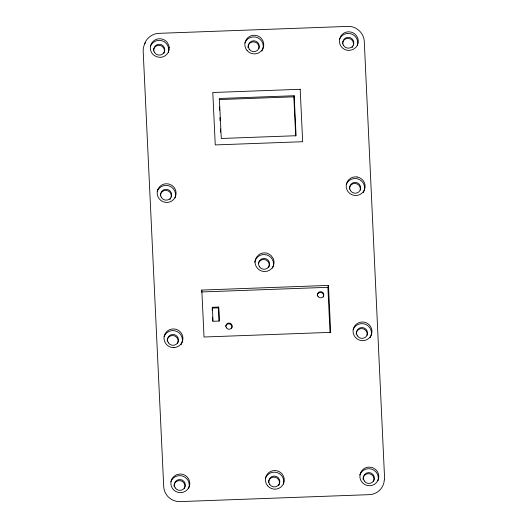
<?xml version="1.0" encoding="UTF-8"?>
<svg xmlns="http://www.w3.org/2000/svg" width="528" height="528" viewBox="0 0 528 528"><rect width="100%" height="100%" fill="white"/><g stroke="black" fill="none" stroke-linecap="round" stroke-linejoin="round"><path stroke-width="0.79" d="M384.655 479.833L364.28 41.514C364.023 33.099 356.314 25.945 347.886 26.4L158.855 33.343C152.618 33.574 146.817 37.765 144.646 43.619M201.419 291.337L201.815 290.063L328.475 285.41L330.686 332.356L204.026 337.009L201.815 290.063M212.23 310.576L212.362 307.289L218.665 307.058L219.325 321.05L213.022 321.281L212.362 307.289M219.034 321.044L218.665 307.058M295.693 136L293.845 96.835L294.182 95.74L219.384 98.492L221.272 138.475L296.069 135.722L294.182 95.74M330.026 332.62L327.888 287.318L328.475 285.41M278.619 485.529L278.903 485.126A5.531 5.438 17.1 0 0 275.174 477.272A5.531 5.438 17.1 0 0 268.481 482.783M219.047 99.581L293.845 96.835M201.227 291.971L327.888 287.318M212.111 308.108L218.414 307.877M219.391 106.92L219.549 110.187M219.892 117.533L220.051 120.793M220.433 128.957L220.585 132.218M212.54 317.163L212.731 321.275M173.963 486.255A5.531 5.438 17.1 0 1 180.655 480.744A5.531 5.438 17.1 0 1 184.378 488.598M363.007 479.312A5.531 5.438 17.1 0 1 369.699 473.801A5.531 5.438 17.1 0 1 373.421 481.655M167.119 341.187A5.531 5.438 17.1 0 1 173.811 335.676A5.531 5.438 17.1 0 1 177.533 343.53M356.162 334.244A5.531 5.438 17.1 0 1 362.142 328.621A5.531 5.438 17.1 0 1 367.072 335.254M170.689 198.363A5.531 5.438 17.1 0 1 169.864 199.525M160.268 196.02A5.531 5.438 17.1 0 1 166.247 190.397A5.531 5.438 17.1 0 1 171.178 197.03M349.318 189.11A5.531 5.438 17.1 0 1 355.298 183.487A5.531 5.438 17.1 0 1 360.228 190.12M153.43 50.978A5.531 5.438 17.1 0 1 160.123 45.467A5.531 5.438 17.1 0 1 163.845 53.321M247.955 47.507A5.531 5.438 17.1 0 1 248.563 44.761L249.388 43.6A5.531 5.438 17.1 0 1 257.182 43.316L258.113 44.411A5.531 5.438 17.1 0 1 258.859 48.517M352.895 46.378A5.531 5.438 17.1 0 1 352.07 47.54M342.474 44.035A5.531 5.438 17.1 0 1 348.454 38.412A5.531 5.438 17.1 0 1 353.384 45.045M258.337 263.729A5.531 5.438 17.1 0 1 265.604 259.842A5.531 5.438 17.1 0 1 268.633 267.491M150.374 46.438A9.478 9.319 17.1 0 1 162.195 40.834A9.478 9.319 17.1 0 1 168.373 52.358M244.9 42.966A9.478 9.319 17.1 0 1 257.869 37.825A9.478 9.319 17.1 0 1 261.908 51.11M339.425 39.494A9.478 9.319 17.1 0 1 351.245 33.891A9.478 9.319 17.1 0 1 357.416 45.415M157.219 191.479A9.478 9.319 17.1 0 1 169.33 185.975A9.478 9.319 17.1 0 1 175.019 197.974M254.707 262.376A9.478 9.319 17.1 0 1 266.983 255.004A9.478 9.319 17.1 0 1 272.474 268.217M346.269 184.569A9.478 9.319 17.1 0 1 359.238 179.428A9.478 9.319 17.1 0 1 363.271 192.707M164.063 336.646A9.478 9.319 17.1 0 1 177.032 331.505A9.478 9.319 17.1 0 1 181.071 344.784M353.113 329.703A9.478 9.319 17.1 0 1 366.082 324.562A9.478 9.319 17.1 0 1 370.115 337.841M170.907 481.714A9.478 9.319 17.1 0 1 182.728 476.111A9.478 9.319 17.1 0 1 188.899 487.634M265.432 478.243A9.478 9.319 17.1 0 1 277.253 472.639A9.478 9.319 17.1 0 1 283.424 484.163M359.957 474.771A9.478 9.319 17.1 0 1 371.778 469.168A9.478 9.319 17.1 0 1 377.949 480.691M384.272 480.058A15.794 15.536 17.1 0 1 369.257 494.657L180.206 501.6A15.794 15.536 17.1 0 1 163.72 486.631L143.187 51.355A15.794 15.536 17.1 0 1 145.438 42.623M225.7 326.264A3.161 3.109 17.1 0 1 229.852 324.04A3.161 3.109 17.1 0 1 231.581 328.416M317.262 295.68A3.161 3.109 17.1 0 1 321.083 292.532A3.161 3.109 17.1 0 1 323.215 297.02M169.231 47.705L169.138 49.533A9.478 9.319 17.1 0 1 160.222 57.38L156.572 56.8L153.41 54.892A9.478 9.319 17.1 0 1 153.443 41.059A9.478 9.319 17.1 0 1 167.396 42.583L168.967 45.89L169.231 47.705M339.471 39.626L339.643 43.27A9.478 9.319 17.1 0 0 349.265 50.437L352.849 49.592L355.826 47.461A9.478 9.319 17.1 0 0 354.486 33.68A9.478 9.319 17.1 0 0 340.725 36.214L339.471 39.626M360.004 474.91L359.905 476.731A9.478 9.319 17.1 0 0 361.746 481.859L362.987 483.226A9.478 9.319 17.1 0 0 376.352 482.737A9.478 9.319 17.1 0 0 375.731 469.544L372.57 467.636L368.92 467.062A9.478 9.319 17.1 0 0 360.004 474.91M157.72 189.842L157.265 191.611A9.478 9.319 17.1 0 0 165.211 202.31L167.059 202.422A9.478 9.319 17.1 0 0 172.24 200.653L173.62 199.445A9.478 9.319 17.1 0 0 166.181 183.764L164.347 184.015A9.478 9.319 17.1 0 0 157.72 189.842M256.469 257.327L255.671 258.971A9.478 9.319 17.1 0 0 256.007 266.112L256.958 267.689A9.478 9.319 17.1 0 0 272.672 267.115L273.471 265.465A9.478 9.319 17.1 0 0 273.134 258.331L270.943 255.38L267.782 253.466A9.478 9.319 17.1 0 0 260.548 253.737L258.951 254.654L256.469 257.327M371.415 334.561L370.623 336.211A9.478 9.319 17.1 0 1 364.795 340.395L362.954 340.639A9.478 9.319 17.1 0 1 354.413 326.423L355.522 324.964A9.478 9.319 17.1 0 1 371.415 334.561M188.417 488.222L187.308 489.68A9.478 9.319 17.1 0 1 173.936 490.169A9.478 9.319 17.1 0 1 173.316 476.982L176.286 474.844L179.87 473.999A9.478 9.319 17.1 0 1 189.499 481.166L189.763 482.981A9.478 9.319 17.1 0 1 188.417 488.222M300.188 89.291L212.791 92.506L215.259 144.923L302.663 141.715L300.188 89.291M357.086 176.966L355.232 176.854A9.478 9.319 17.1 0 0 349.298 193.024L350.783 194.126A9.478 9.319 17.1 0 0 364.571 189.427A9.478 9.319 17.1 0 0 357.086 176.966M173.91 347.582L172.055 347.47A9.478 9.319 17.1 0 1 165.851 343.728L164.908 342.151A9.478 9.319 17.1 0 1 179.843 331.419L181.084 332.785A9.478 9.319 17.1 0 1 173.91 347.582M175.164 487.859A5.531 5.438 17.1 0 0 184.714 487.509A5.531 5.438 17.1 0 0 179.553 479.523A5.531 5.438 17.1 0 0 175.164 487.859M269.689 484.387A5.531 5.438 17.1 0 0 279.239 484.037A5.531 5.438 17.1 0 0 274.078 476.051A5.531 5.438 17.1 0 0 269.689 484.387M364.208 480.916A5.531 5.438 17.1 0 0 373.758 480.566A5.531 5.438 17.1 0 0 368.597 472.58A5.531 5.438 17.1 0 0 364.208 480.916M343.675 45.639A5.531 5.438 17.1 0 0 353.225 45.289A5.531 5.438 17.1 0 0 348.071 37.303A5.531 5.438 17.1 0 0 343.675 45.639M357.364 335.848A5.531 5.438 17.1 0 0 366.914 335.498A5.531 5.438 17.1 0 0 361.759 327.512A5.531 5.438 17.1 0 0 357.364 335.848M168.32 342.791A5.531 5.438 17.1 0 0 177.87 342.434A5.531 5.438 17.1 0 0 172.709 334.448A5.531 5.438 17.1 0 0 168.32 342.791M161.469 197.624A5.531 5.438 17.1 0 0 171.026 197.274A5.531 5.438 17.1 0 0 165.865 189.288A5.531 5.438 17.1 0 0 161.469 197.624M259.42 266.752A5.531 5.438 17.1 0 0 268.97 266.396A5.531 5.438 17.1 0 0 263.809 258.41A5.531 5.438 17.1 0 0 259.42 266.752M350.519 190.714A5.531 5.438 17.1 0 0 360.07 190.364A5.531 5.438 17.1 0 0 354.908 182.378A5.531 5.438 17.1 0 0 350.519 190.714M249.157 49.111A5.531 5.438 17.1 0 0 258.707 48.761A5.531 5.438 17.1 0 0 253.546 40.775A5.531 5.438 17.1 0 0 249.157 49.111M154.631 52.582A5.531 5.438 17.1 0 0 164.182 52.232A5.531 5.438 17.1 0 0 159.02 44.246A5.531 5.438 17.1 0 0 154.631 52.582M247.071 50.536A9.478 9.319 17.1 0 0 263.208 47.83A9.478 9.319 17.1 0 0 252.635 35.376A9.478 9.319 17.1 0 0 247.071 50.536M267.604 485.813A9.478 9.319 17.1 0 0 283.734 483.107A9.478 9.319 17.1 0 0 273.167 470.653A9.478 9.319 17.1 0 0 267.604 485.813M318.008 296.399A3.161 3.109 17.1 0 0 323.466 296.201A3.161 3.109 17.1 0 0 320.516 291.641A3.161 3.109 17.1 0 0 318.008 296.399M226.38 327.796A3.161 3.109 17.1 0 0 231.838 327.598A3.161 3.109 17.1 0 0 228.888 323.03A3.161 3.109 17.1 0 0 226.38 327.796"/></g></svg>
